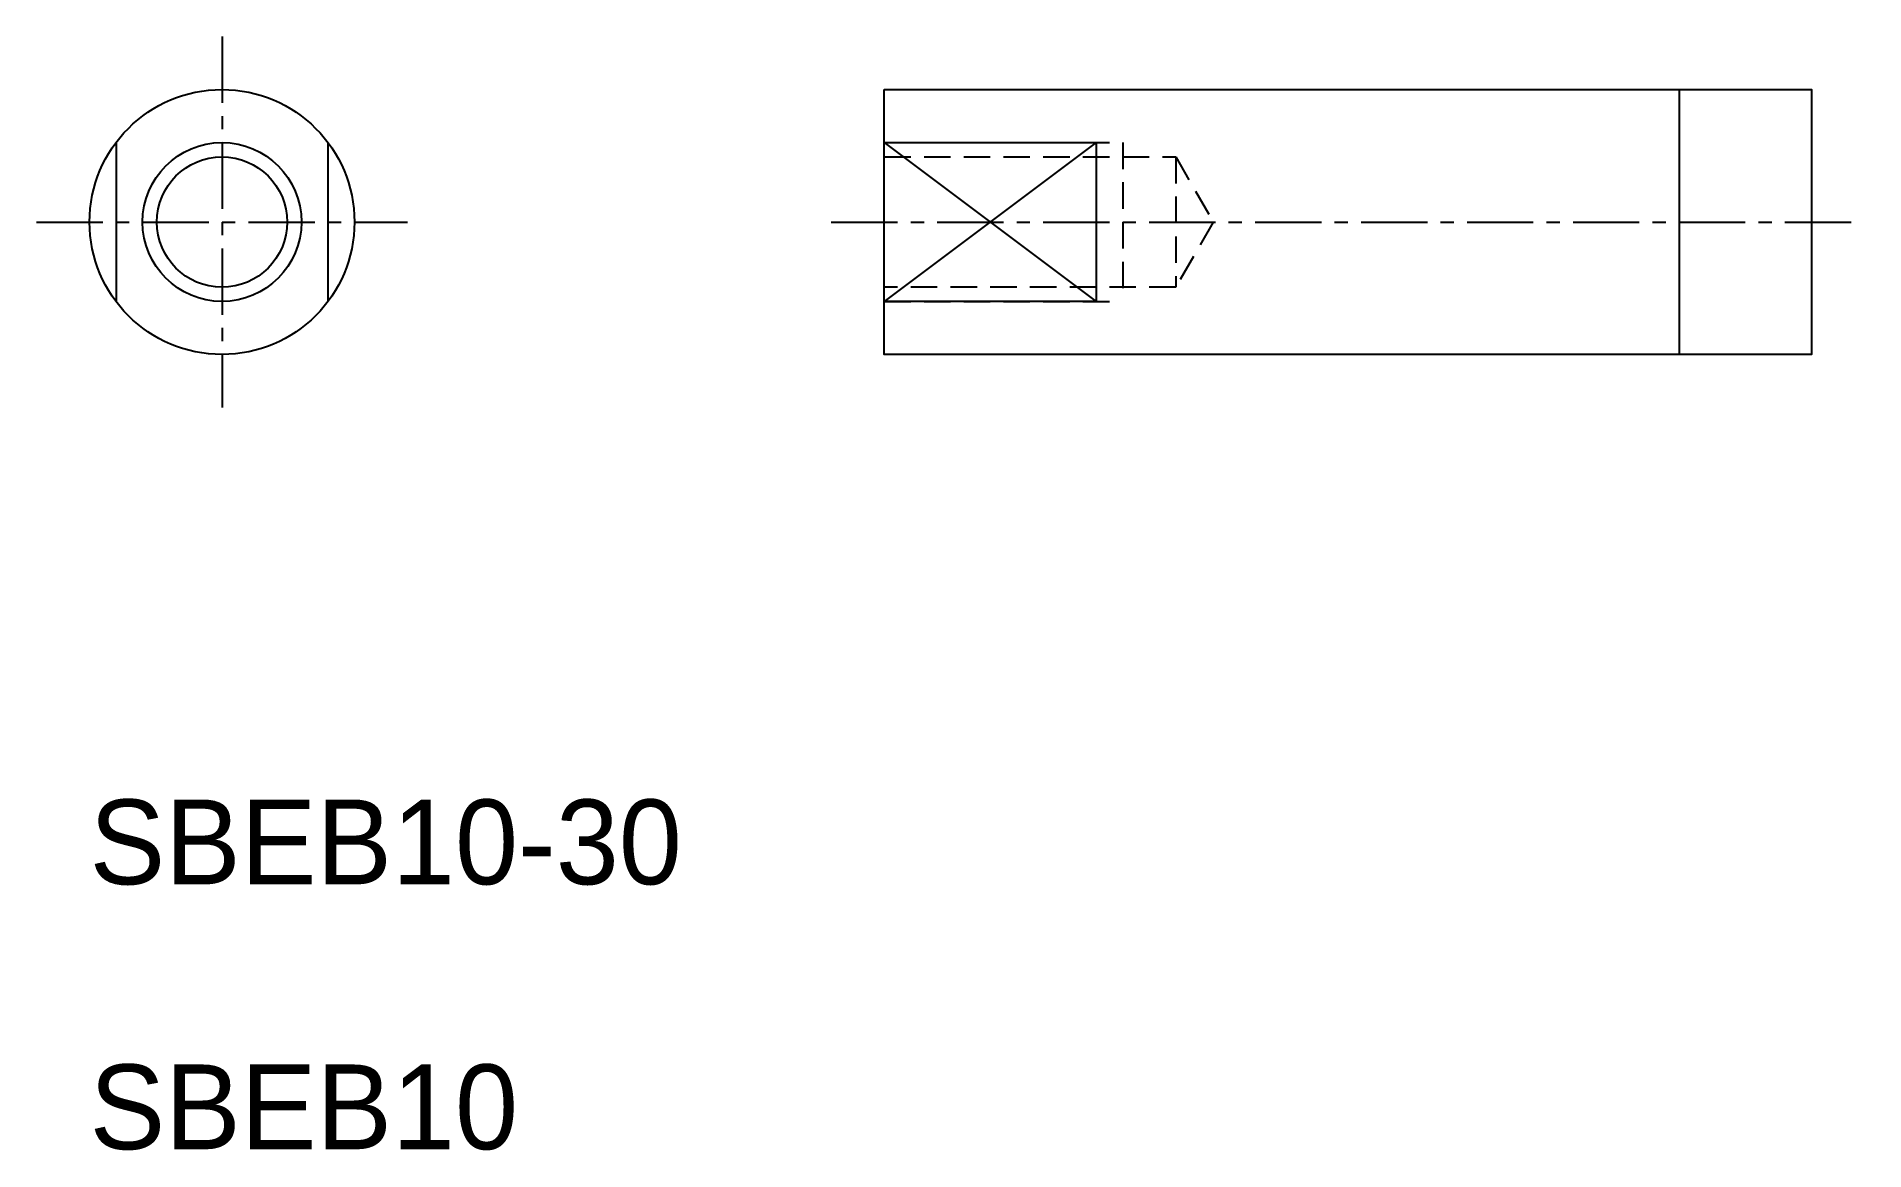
# Model space of a CAD drawing. Extents: x -2599.6 to -2530.6, y -756.8 to -714.7.
import ezdxf

# ---------------------------------------------------------------- set-up
doc = ezdxf.new("R2010")
doc.units = 0
doc.header["$LTSCALE"] = 2
doc.linetypes.add('CENTER', pattern=[2, 1.25, -0.25, 0.25, -0.25])
doc.linetypes.add('DASHED', pattern=[0.75, 0.5, -0.25])
doc.layers.get('0').update_dxf_attribs({"linetype": 'CONTINUOUS'})
doc.layers.add('CENTER', color=1, linetype='CENTER')

msp = doc.modelspace()

# ---------------------------------------------------------------- linework, layer by layer
at = {"color": 7, "linetype": 'CONTINUOUS'}
for p, q in [((-2537.604, -716.725), (-2537.604, -726.725)), ((-2596.604, -718.725), (-2596.604, -724.725)), ((-2588.604, -718.725), (-2588.604, -724.725))]:
    msp.add_line(p, q, dxfattribs=at)
at = {"color": 3, "linetype": 'DASHED'}
for p, q in [((-2567.604, -718.725), (-2558.604, -718.725)), ((-2558.604, -718.725), (-2558.604, -724.725)), ((-2567.604, -719.267), (-2556.604, -719.267)), ((-2556.604, -719.267), (-2556.604, -724.184)), ((-2556.604, -719.267), (-2555.185, -721.725)), ((-2555.185, -721.725), (-2556.604, -724.184)), ((-2556.604, -724.184), (-2567.604, -724.184)), ((-2567.604, -724.725), (-2558.604, -724.725))]:
    msp.add_line(p, q, dxfattribs=at)
at = {"color": 3, "linetype": 'CONTINUOUS'}
for p, q in [((-2567.604, -718.725), (-2559.604, -724.725)), ((-2559.604, -718.725), (-2567.604, -724.725))]:
    msp.add_line(p, q, dxfattribs=at)
at = {"color": 7, "linetype": 'CONTINUOUS'}
for points in [[(-2567.604, -716.725), (-2532.604, -716.725), (-2532.604, -726.725), (-2567.604, -726.725)], [(-2567.604, -718.725), (-2559.604, -718.725), (-2559.604, -724.725), (-2567.604, -724.725)]]:
    msp.add_lwpolyline(points, close=True, dxfattribs=at)
for radius in [5, 2.458]:
    msp.add_circle((-2592.604, -721.725), radius, dxfattribs=at)
at = {"color": 3, "linetype": 'CONTINUOUS'}
msp.add_circle((-2592.604, -721.725), 3, dxfattribs=at)
at = {"layer": 'CENTER', "color": 1, "linetype": 'CENTER'}
for p, q in [((-2592.604, -714.725), (-2592.604, -728.725)), ((-2599.604, -721.725), (-2585.604, -721.725)), ((-2569.604, -721.725), (-2530.604, -721.725))]:
    msp.add_line(p, q, dxfattribs=at)

# ---------------------------------------------------------------- texts
at = {"color": 7, "linetype": 'CONTINUOUS'}
for s, p in [('SBEB10-30', (-2597.604, -746.725)), ('SBEB10', (-2597.604, -756.725))]:
    msp.add_text(s, height=3.2, dxfattribs=at).set_placement(p)

doc.saveas('drawing.dxf')
